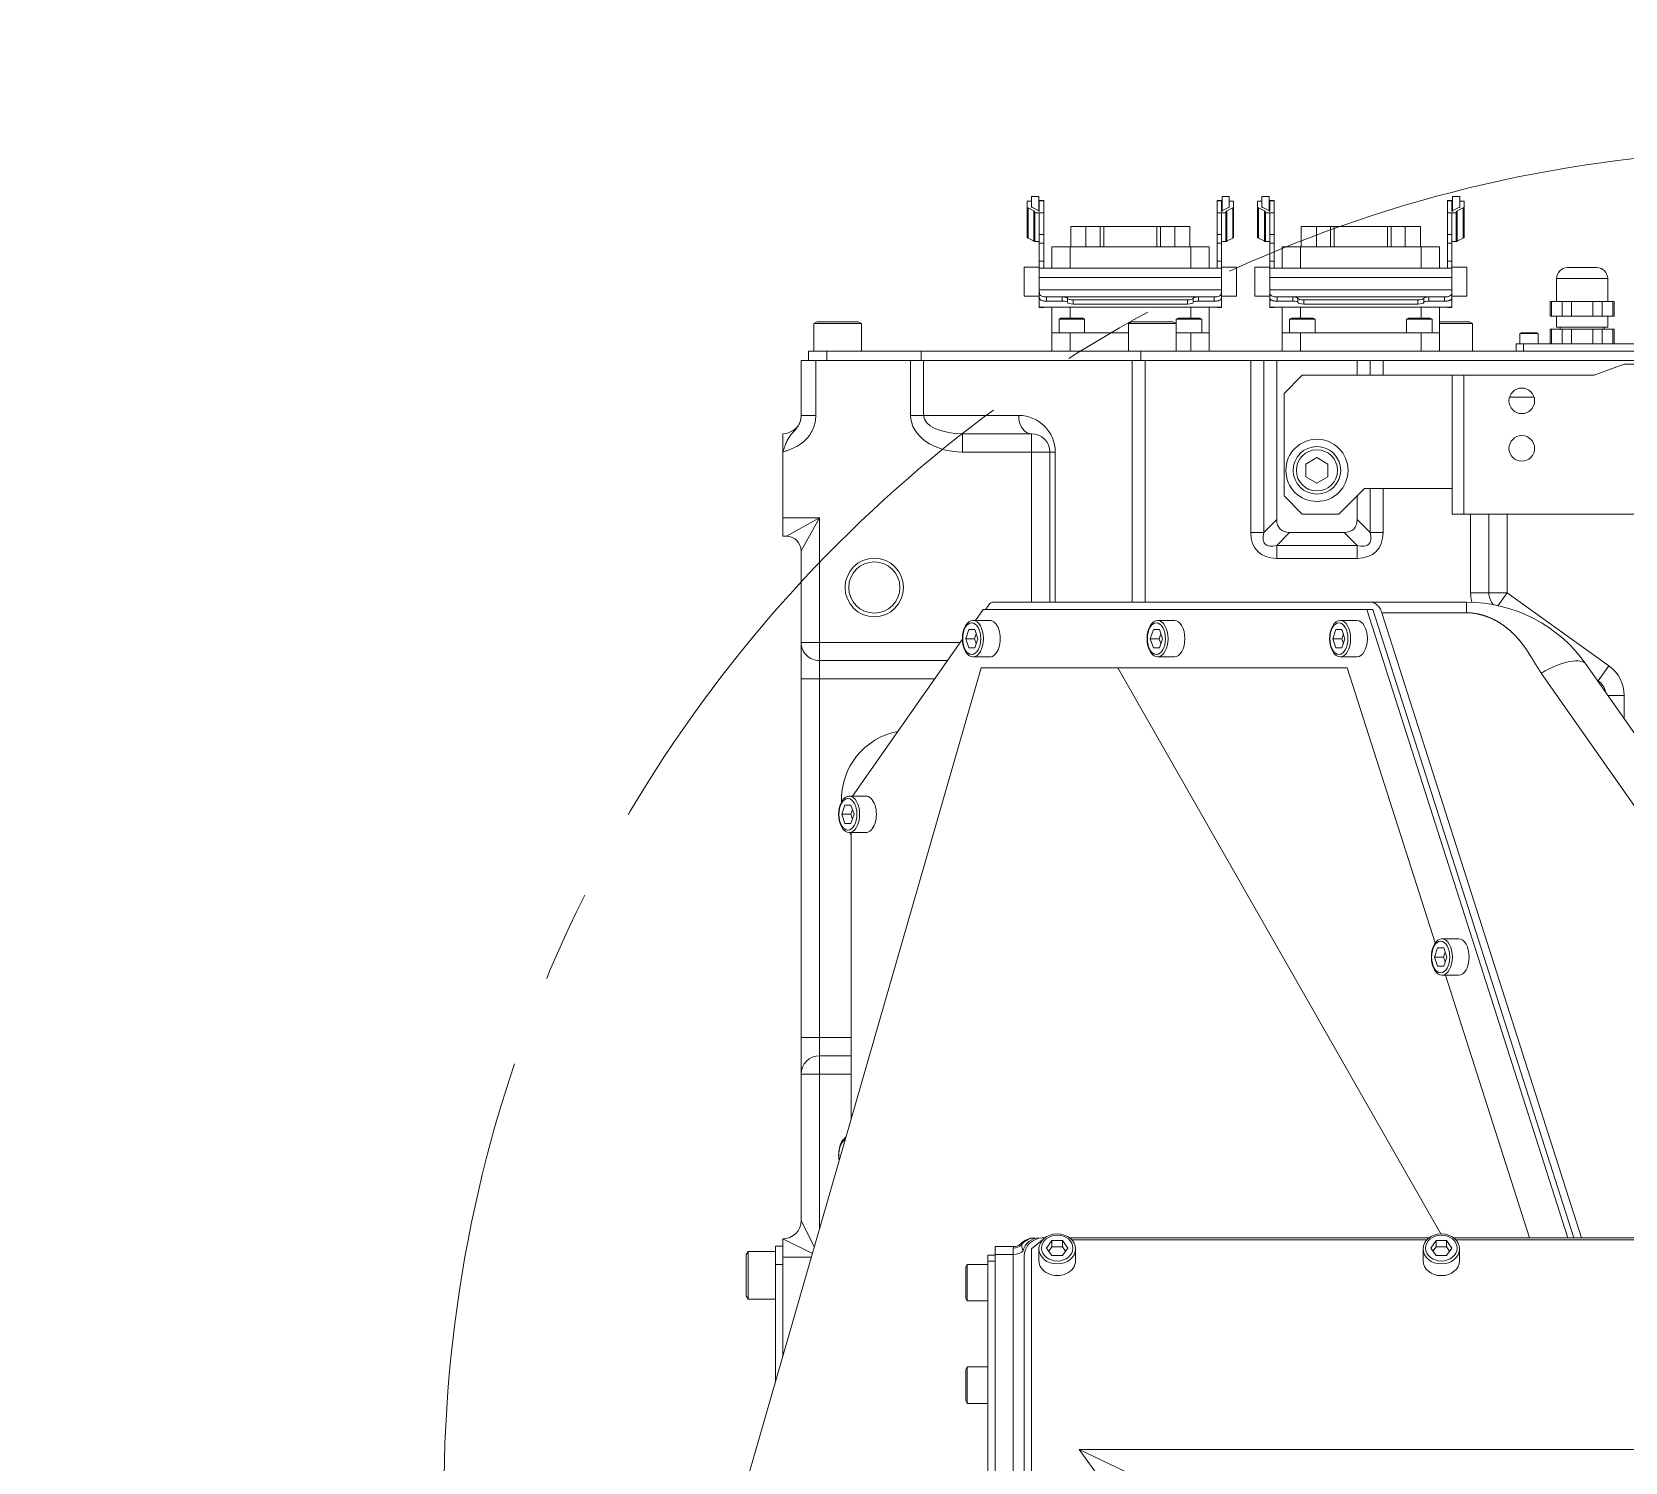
# Model space of a CAD drawing. Header units: millimetres. Extents: x 10462777 to 22643323, y 453826 to 1389191.
# Drawn here: x 11268652.6 to 11269088.2, y 586319 to 586709.9 of the extents above; entities that cross this region are included whole.
import ezdxf

# ---------------------------------------------------------------- set-up
doc = ezdxf.new("R2010")
doc.units = ezdxf.units.MM
doc.header["$LTSCALE"] = 200
doc.header["$MEASUREMENT"] = 0
doc.linetypes.add('CENTER2', pattern=[1.125, 0.75, -0.125, 0.125, -0.125])
doc.layers.add('DV1_DEFAULT', color=7, linetype='CONTINUOUS')
doc.layers.add('LAYOUT', color=8, linetype='CONTINUOUS', lineweight=25)

# ---------------------------------------------------------------- blocks, each defined once
blk = doc.blocks.new('r710ic')
at = {"layer": 'DV1_DEFAULT', "color": 7, "linetype": 'Continuous', "lineweight": 0}
for p, q in [((271728.77, 104055.46), (271728.77, 104409.8)), ((271731.37, 104343.56), (271731.37, 104121.7)), ((271773.37, 104143.83), (271773.37, 104343.43)), ((271732.37, 104277.63), (271732.37, 104187.63)), ((271814.43, 104177.24), (271916.04, 104248.39)), ((272028.96, 104038.63), (272028.96, 104250.63)), ((271971.13, 104238.74), (271971.13, 104141.01)), ((271971.62, 104238.19), (271971.62, 104141.57)), ((271918.41, 104236.11), (271816.8, 104164.96)), ((271726.77, 104192.13), (271726.77, 104160.13)), ((271735.37, 104179.39), (271732.37, 104187.63)), ((271822.93, 104187.63), (271822.93, 104183.14)), ((271822.93, 104187.63), (271829.25, 104187.63)), ((271708.97, 104169.13), (271708.97, 104183.13)), ((271715.27, 104183.13), (271708.97, 104183.13)), ((271715.27, 104184.9), (271715.27, 104184.5)), ((271719.27, 104184.9), (271715.27, 104184.9)), ((271719.27, 104184.5), (271715.27, 104184.5)), ((271715.27, 104184.5), (271715.27, 104181.61)), ((271715.27, 104179.02), (271715.27, 104181.61)), ((271715.27, 104181.61), (271719.27, 104181.61)), ((271719.27, 104184.5), (271719.27, 104184.9)), ((271719.27, 104184.5), (271719.27, 104181.61)), ((271722.27, 104183.13), (271719.27, 104183.13)), ((271719.27, 104181.61), (271719.27, 104179.02)), ((271722.27, 104169.13), (271722.27, 104183.13)), ((271722.77, 104182.13), (271722.27, 104182.13)), ((271722.77, 104184.9), (271722.77, 104184.5)), ((271726.77, 104184.9), (271722.77, 104184.9)), ((271722.77, 104184.5), (271722.77, 104181.61)), ((271726.77, 104184.5), (271722.77, 104184.5)), ((271722.77, 104179.02), (271722.77, 104181.61)), ((271722.77, 104181.61), (271726.77, 104181.61)), ((271794.8, 104155.63), (271814.81, 104183.46)), ((271814.81, 104183.46), (271818.87, 104180.55)), ((271705.97, 104172.13), (271705.97, 104180.13)), ((271715.27, 104179.02), (271715.27, 104173.24)), ((271719.27, 104179.02), (271715.27, 104179.02)), ((271719.27, 104179.02), (271719.27, 104173.24)), ((271722.77, 104179.02), (271722.77, 104173.24)), ((271726.77, 104179.02), (271722.77, 104179.02)), ((271735.37, 104143.83), (271735.37, 104179.39)), ((271818.6, 104180.17), (271818.87, 104180.55)), ((271818.87, 104180.55), (271818.93, 104180.51)), ((271715.27, 104173.24), (271719.27, 104173.24)), ((271715.27, 104170.64), (271715.27, 104173.24)), ((271719.27, 104173.24), (271719.27, 104170.64)), ((271722.77, 104173.24), (271726.77, 104173.24)), ((271722.77, 104170.64), (271722.77, 104173.24)), ((271799.37, 104118.95), (271971.13, 104173.86)), ((271800.29, 104121.38), (271971.13, 104175.99)), ((271708.97, 104169.13), (271715.27, 104169.13)), ((271715.27, 104170.64), (271715.27, 104167.76)), ((271719.27, 104170.64), (271715.27, 104170.64)), ((271719.27, 104170.64), (271719.27, 104167.76)), ((271719.27, 104169.13), (271722.27, 104169.13)), ((271722.27, 104170.13), (271722.77, 104170.13)), ((271722.77, 104170.64), (271722.77, 104167.76)), ((271726.77, 104170.64), (271722.77, 104170.64)), ((271799.37, 104117.31), (271971.13, 104172.22)), ((271715.27, 104167.76), (271719.27, 104167.76)), ((271715.27, 104167.76), (271715.27, 104167.35)), ((271715.27, 104167.35), (271719.27, 104167.35)), ((271719.27, 104167.76), (271719.27, 104167.35)), ((271722.77, 104167.76), (271726.77, 104167.76)), ((271722.77, 104167.76), (271722.77, 104167.35)), ((271722.77, 104167.35), (271726.77, 104167.35)), ((271723.97, 104164.13), (271723.77, 104163.78)), ((271723.97, 104164.13), (271723.97, 104159.13)), ((271723.97, 104164.13), (271723.97, 104159.13)), ((271726.77, 104164.13), (271723.97, 104164.13)), ((271723.77, 104159.47), (271723.77, 104163.78)), ((271723.77, 104159.47), (271723.97, 104159.13)), ((271726.77, 104158.13), (271726.77, 104160.13)), ((271726.77, 104160.13), (271728.77, 104160.13)), ((271741.37, 104156.27), (271741.37, 104162.98)), ((271899.37, 104138.78), (271971.13, 104161.72)), ((271723.97, 104159.13), (271726.77, 104159.13)), ((271728.77, 104158.13), (271726.77, 104158.13)), ((271773.37, 104155.63), (271794.8, 104155.63)), ((271794.8, 104155.63), (271794.8, 104150.63)), ((271794.8, 104155.63), (271798.37, 104153.06)), ((271773.37, 104150.63), (271794.8, 104150.63)), ((271794.8, 104150.63), (271794.8, 104145.63)), ((271686.54, 104142.66), (271686.54, 104140.69)), ((271688.53, 104142.66), (271686.54, 104142.66)), ((271689.4, 104143.86), (271687.77, 104143.86)), ((271687.77, 104143.86), (271687.77, 104142.66)), ((271689.32, 104142.66), (271688.53, 104142.66)), ((271697.69, 104143.86), (271689.4, 104143.86)), ((271690.37, 104140.78), (271689.58, 104142.41)), ((271697.95, 104143.61), (271689.67, 104143.61)), ((271689.67, 104143.61), (271690.45, 104141.98)), ((271698.69, 104142.09), (271697.95, 104143.61)), ((271705.81, 104144.63), (271713.81, 104144.63)), ((271705.81, 104144.63), (271705.81, 104140.53)), ((271713.81, 104140.53), (271713.81, 104144.63)), ((271721.27, 104146.13), (271720.77, 104145.26)), ((271720.77, 104137.13), (271720.77, 104145.26)), ((271721.27, 104146.13), (271721.27, 104137.13)), ((271728.77, 104146.13), (271721.27, 104146.13)), ((271735.37, 104140.63), (271735.37, 104143.83)), ((271735.37, 104143.83), (271773.37, 104143.83)), ((271794.8, 104145.63), (271773.37, 104145.63)), ((271773.37, 104143.83), (271773.37, 104140.63)), ((271800.29, 104144.48), (271797.37, 104144.48)), ((271797.37, 104118.2), (271797.37, 104144.48)), ((271800.29, 104144.48), (271800.29, 104121.38)), ((271889.37, 104142.37), (271889.37, 104137.78)), ((271899.37, 104137.78), (271899.37, 104142.37)), ((271977.35, 104142.63), (271974.14, 104142.63)), ((271686.54, 104140.69), (271690.42, 104140.69)), ((271687.73, 104140.53), (271687.59, 104140.53)), ((271687.59, 104140.53), (271687.59, 104139.33)), ((271687.73, 104139.33), (271687.59, 104139.33)), ((271687.73, 104140.53), (271687.73, 104139.33)), ((271687.73, 104140.53), (271690.63, 104140.53)), ((271687.73, 104139.33), (271690.97, 104139.33)), ((271698.74, 104141.98), (271690.45, 104141.98)), ((271690.72, 104141.73), (271690.97, 104141.73)), ((271690.97, 104141.73), (271690.97, 104140.53)), ((271690.97, 104141.73), (271698.83, 104141.73)), ((271690.97, 104141.73), (271690.97, 104139.33)), ((271690.97, 104141.73), (271690.97, 104141.73)), ((271696.9, 104140.53), (271690.97, 104140.53)), ((271690.97, 104139.33), (271696.9, 104139.33)), ((271699.27, 104140.53), (271696.9, 104140.53)), ((271696.9, 104140.53), (271696.9, 104139.33)), ((271696.9, 104139.33), (271699.27, 104139.33)), ((271698.83, 104140.53), (271698.83, 104141.75)), ((271704.18, 104140.53), (271699.27, 104140.53)), ((271699.27, 104140.53), (271699.27, 104139.33)), ((271699.27, 104139.33), (271704.18, 104139.33)), ((271704.18, 104140.53), (271704.18, 104139.33)), ((271704.18, 104140.53), (271706.1, 104140.53)), ((271704.18, 104139.33), (271706.1, 104139.33)), ((271706.1, 104140.53), (271706.1, 104090.73)), ((271706.1, 104140.53), (271708.64, 104140.53)), ((271708.64, 104090.73), (271708.64, 104140.53)), ((271708.64, 104140.53), (271711.79, 104140.53)), ((271711.79, 104140.53), (271713.94, 104140.53)), ((271712.04, 104090.73), (271712.04, 104140.53)), ((271713.94, 104140.53), (271716.8, 104140.53)), ((271713.98, 104092.63), (271713.98, 104138.62)), ((271713.98, 104138.53), (271713.98, 104134.23)), ((271713.98, 104138.53), (271715.13, 104138.53)), ((271715.13, 104138.53), (271715.13, 104134.23)), ((271716.87, 104140.53), (271716.8, 104140.53)), ((271716.8, 104090.73), (271716.8, 104140.53)), ((271716.87, 104139.33), (271716.8, 104139.33)), ((271716.87, 104139.33), (271716.87, 104140.53)), ((271773.37, 104140.63), (271735.37, 104140.63)), ((271735.37, 104140.63), (271766.37, 104140.63)), ((271735.37, 104099.63), (271735.37, 104140.63)), ((271735.37, 104140.63), (271735.37, 104140.63)), ((271766.37, 104140.63), (271766.37, 104116.63)), ((271766.37, 104140.63), (271766.37, 104140.63)), ((271894.37, 104139.11), (271891.87, 104138.28)), ((271891.87, 104138.28), (271891.87, 104136.63)), ((271893.08, 104138.69), (271894.37, 104138.26)), ((271896.87, 104138.28), (271894.37, 104139.11)), ((271894.37, 104138.26), (271895.66, 104138.69)), ((271894.37, 104138.26), (271894.37, 104135.8)), ((271896.87, 104136.63), (271896.87, 104138.28)), ((271973.91, 104140.52), (271971.86, 104139.07)), ((271971.86, 104139.07), (271971.86, 104136.18)), ((271973.58, 104139.07), (271971.86, 104139.07)), ((271974.77, 104139.91), (271973.58, 104139.07)), ((271973.58, 104139.07), (271973.58, 104136.18)), ((271975.96, 104139.07), (271973.91, 104140.52)), ((271975.96, 104136.18), (271975.96, 104139.07)), ((271700.27, 104137.13), (271706.1, 104137.13)), ((271700.27, 104132.13), (271700.27, 104137.13)), ((271713.98, 104134.23), (271715.13, 104134.23)), ((271716.8, 104137.13), (271723.77, 104137.13)), ((271720.07, 104135.13), (271719.77, 104134.61)), ((271719.77, 104128.65), (271719.77, 104134.61)), ((271720.07, 104135.13), (271720.07, 104128.13)), ((271723.77, 104135.13), (271720.07, 104135.13)), ((271723.77, 104137.13), (271728.77, 104137.13)), ((271723.77, 104137.13), (271723.77, 104132.13)), ((271815.37, 104049.18), (271970.05, 104137.52)), ((271815.37, 104111.92), (271890.53, 104135.95)), ((271891.87, 104136.63), (271894.37, 104135.8)), ((271894.37, 104135.8), (271896.87, 104136.63)), ((271971.13, 104134.24), (271971.13, 104036.01)), ((271971.62, 104133.69), (271971.62, 104036.57)), ((271973.58, 104136.18), (271971.86, 104136.18)), ((271971.86, 104136.18), (271973.91, 104134.74)), ((271973.58, 104136.18), (271974.77, 104135.35)), ((271973.91, 104134.74), (271975.96, 104136.18)), ((271694.77, 104131.9), (271694.77, 104127.77)), ((271694.77, 104131.9), (271700.27, 104131.9)), ((271700.27, 104132.13), (271706.1, 104132.13)), ((271700.27, 104099.13), (271700.27, 104132.13)), ((271714.35, 104132.81), (271714.37, 104132.81)), ((271714.37, 104132.81), (271715.52, 104132.81)), ((271714.77, 104131.25), (271715.93, 104131.25)), ((271714.77, 104100.01), (271714.77, 104131.25)), ((271715.93, 104100.01), (271715.93, 104131.25)), ((271716.8, 104132.13), (271719.77, 104132.13)), ((271723.77, 104132.13), (271728.77, 104132.13)), ((271723.77, 104132.13), (271723.77, 104099.13)), ((271974.14, 104132.63), (271977.35, 104132.63)), ((271694.77, 104127.77), (271694.77, 104123.89)), ((271694.77, 104127.77), (271700.27, 104127.77)), ((271719.77, 104128.65), (271720.07, 104128.13)), ((271720.07, 104128.13), (271723.77, 104128.13)), ((271694.77, 104123.89), (271700.27, 104123.89)), ((271694.77, 104123.89), (271694.77, 104122.89)), ((271694.77, 104122.89), (271694.77, 104108.37)), ((271694.77, 104122.89), (271700.27, 104122.89)), ((271731.37, 104121.7), (271735.37, 104121.7)), ((271731.37, 104118.16), (271731.37, 104121.7)), ((271766.37, 104121.7), (271778.37, 104121.7)), ((271778.37, 104118.16), (271778.37, 104121.7)), ((271735.37, 104118.16), (271731.37, 104118.16)), ((271731.37, 104114.63), (271731.37, 104118.16)), ((271778.37, 104118.16), (271766.37, 104118.16)), ((271773.37, 104109.63), (271766.37, 104116.63)), ((271774.83, 104114.63), (271778.37, 104118.16)), ((271797.37, 104118.2), (271797.37, 104015.29)), ((271799.37, 104117.31), (271799.37, 104118.95)), ((271799.37, 104012.42), (271799.37, 104117.31)), ((271731.37, 104114.63), (271731.37, 104092.63)), ((271735.37, 104114.63), (271731.37, 104114.63)), ((271774.83, 104114.63), (271768.37, 104114.63)), ((271781.9, 104114.63), (271778.37, 104111.09)), ((271781.9, 104092.63), (271781.9, 104114.63)), ((271781.9, 104114.63), (271785.44, 104114.63)), ((271785.44, 104114.63), (271785.44, 104092.63)), ((271802.37, 104114.55), (271802.37, 104109.97)), ((271812.37, 104109.97), (271812.37, 104114.55)), ((271815.37, 104049.18), (271815.37, 104111.92)), ((271694.77, 104108.37), (271700.27, 104108.37)), ((271694.77, 104108.37), (271694.77, 104107.37)), ((271694.77, 104107.37), (271694.77, 104103.49)), ((271694.77, 104107.37), (271700.27, 104107.37)), ((271773.37, 104109.63), (271773.37, 104099.63)), ((271778.37, 104096.16), (271778.37, 104111.09)), ((271807.37, 104111.29), (271804.87, 104110.47)), ((271804.87, 104110.47), (271804.87, 104108.81)), ((271804.87, 104108.81), (271807.37, 104107.98)), ((271806.08, 104110.87), (271807.37, 104110.44)), ((271809.87, 104110.47), (271807.37, 104111.29)), ((271807.37, 104110.44), (271808.66, 104110.87)), ((271807.37, 104110.44), (271807.37, 104107.98)), ((271807.37, 104107.98), (271809.87, 104108.81)), ((271809.87, 104108.81), (271809.87, 104110.47)), ((271694.77, 104103.49), (271700.27, 104103.49)), ((271694.77, 104103.49), (271694.77, 104099.36)), ((271720.07, 104103.13), (271719.77, 104102.61)), ((271720.07, 104103.13), (271720.07, 104096.13)), ((271723.77, 104103.13), (271720.07, 104103.13)), ((271759.64, 104106.63), (271757.9, 104103.63)), ((271757.9, 104103.63), (271759.64, 104100.63)), ((271763.1, 104106.63), (271759.64, 104106.63)), ((271764.83, 104103.63), (271763.1, 104106.63)), ((271763.1, 104100.63), (271764.83, 104103.63)), ((272028.96, 104038.63), (272119.07, 104103.8)), ((272028.96, 104038.63), (272059.99, 104103.8)), ((271694.77, 104099.36), (271700.27, 104099.36)), ((271700.27, 104099.13), (271706.1, 104099.13)), ((271700.27, 104094.13), (271700.27, 104099.13)), ((271714.77, 104100.01), (271715.93, 104100.01)), ((271716.8, 104099.13), (271719.77, 104099.13)), ((271719.77, 104096.65), (271719.77, 104102.61)), ((271723.77, 104099.13), (271728.77, 104099.13)), ((271723.77, 104099.13), (271723.77, 104094.13)), ((271735.37, 104099.63), (271740.37, 104094.63)), ((271759.64, 104100.63), (271763.1, 104100.63)), ((271768.37, 104094.63), (271773.37, 104099.63)), ((271700.27, 104094.13), (271706.1, 104094.13)), ((271713.98, 104092.73), (271713.98, 104097.02)), ((271713.98, 104097.02), (271715.13, 104097.02)), ((271714.35, 104098.45), (271714.37, 104098.45)), ((271714.37, 104098.45), (271715.52, 104098.45)), ((271715.13, 104092.73), (271715.13, 104097.02)), ((271716.8, 104094.13), (271723.77, 104094.13)), ((271719.77, 104096.65), (271720.07, 104096.13)), ((271720.07, 104096.13), (271723.77, 104096.13)), ((271723.77, 104094.13), (271728.77, 104094.13)), ((271768.37, 104094.63), (271740.37, 104094.63)), ((271778.37, 104096.16), (271781.9, 104092.63)), ((271686.54, 104090.57), (271686.54, 104088.59)), ((271686.54, 104090.57), (271690.42, 104090.57)), ((271687.59, 104091.93), (271687.59, 104090.73)), ((271687.73, 104091.93), (271687.59, 104091.93)), ((271687.73, 104090.73), (271687.59, 104090.73)), ((271687.73, 104090.73), (271687.73, 104091.93)), ((271687.73, 104091.93), (271690.97, 104091.93)), ((271687.73, 104090.73), (271690.63, 104090.73)), ((271690.37, 104090.47), (271689.58, 104088.85)), ((271690.97, 104089.53), (271690.97, 104091.93)), ((271690.97, 104091.93), (271696.9, 104091.93)), ((271690.97, 104089.53), (271690.97, 104090.73)), ((271696.9, 104090.73), (271690.97, 104090.73)), ((271696.9, 104090.73), (271696.9, 104091.93)), ((271696.9, 104091.93), (271699.27, 104091.93)), ((271699.27, 104090.73), (271696.9, 104090.73)), ((271698.83, 104089.51), (271698.83, 104090.73)), ((271699.27, 104090.73), (271699.27, 104091.93)), ((271699.27, 104091.93), (271704.18, 104091.93)), ((271704.18, 104090.73), (271699.27, 104090.73)), ((271704.18, 104090.73), (271704.18, 104091.93)), ((271704.18, 104091.93), (271706.1, 104091.93)), ((271704.18, 104090.73), (271706.1, 104090.73)), ((271705.81, 104090.73), (271705.81, 104086.63)), ((271706.1, 104090.73), (271708.64, 104090.73)), ((271708.64, 104090.73), (271711.79, 104090.73)), ((271711.79, 104090.73), (271713.94, 104090.73)), ((271713.81, 104086.63), (271713.81, 104090.73)), ((271713.94, 104090.73), (271716.8, 104090.73)), ((271713.98, 104092.73), (271715.13, 104092.73)), ((271716.87, 104091.93), (271716.8, 104091.93)), ((271716.87, 104090.73), (271716.8, 104090.73)), ((271716.87, 104090.73), (271716.87, 104091.93)), ((271731.37, 104089.09), (271731.37, 104092.63)), ((271731.37, 104092.63), (271774.83, 104092.63)), ((271778.37, 104089.09), (271774.83, 104092.63)), ((271781.9, 104092.63), (271785.44, 104092.63)), ((271688.53, 104088.59), (271686.54, 104088.59)), ((271687.77, 104087.39), (271687.77, 104088.59)), ((271689.4, 104087.39), (271687.77, 104087.39)), ((271689.32, 104088.59), (271688.53, 104088.59)), ((271697.69, 104087.39), (271689.4, 104087.39)), ((271689.67, 104087.65), (271690.45, 104089.27)), ((271697.95, 104087.65), (271689.67, 104087.65)), ((271698.74, 104089.27), (271690.45, 104089.27)), ((271690.72, 104089.53), (271690.97, 104089.53)), ((271690.97, 104089.53), (271690.97, 104089.53)), ((271690.97, 104089.53), (271698.83, 104089.53)), ((271698.69, 104089.17), (271697.95, 104087.65)), ((271705.81, 104086.63), (271713.81, 104086.63)), ((271731.37, 104089.09), (271778.37, 104089.09)), ((271731.37, 104085.56), (271731.37, 104089.09)), ((271778.37, 104085.56), (271731.37, 104085.56)), ((271731.37, 104085.56), (271731.37, 104056.7)), ((271778.37, 104089.09), (271778.37, 104085.56)), ((271713.81, 104081.63), (271705.81, 104081.63)), ((271705.81, 104081.63), (271705.81, 104077.53)), ((271713.81, 104077.53), (271713.81, 104081.63)), ((271688.53, 104079.66), (271686.54, 104079.66)), ((271686.54, 104079.66), (271686.54, 104077.69)), ((271686.54, 104077.69), (271690.42, 104077.69)), ((271687.59, 104077.53), (271687.59, 104076.33)), ((271687.73, 104077.53), (271687.59, 104077.53)), ((271687.73, 104077.53), (271687.73, 104076.33)), ((271687.73, 104077.53), (271690.63, 104077.53)), ((271687.77, 104080.86), (271687.77, 104079.66)), ((271689.4, 104080.86), (271687.77, 104080.86)), ((271689.32, 104079.66), (271688.53, 104079.66)), ((271697.69, 104080.86), (271689.4, 104080.86)), ((271690.37, 104077.78), (271689.58, 104079.41)), ((271689.67, 104080.61), (271690.45, 104078.98)), ((271697.95, 104080.61), (271689.67, 104080.61)), ((271698.74, 104078.98), (271690.45, 104078.98)), ((271690.72, 104078.73), (271690.97, 104078.73)), ((271690.97, 104078.73), (271690.97, 104077.53)), ((271690.97, 104078.73), (271698.83, 104078.73)), ((271690.97, 104078.73), (271690.97, 104076.33)), ((271690.97, 104078.73), (271690.97, 104078.73)), ((271696.9, 104077.53), (271690.97, 104077.53)), ((271699.27, 104077.53), (271696.9, 104077.53)), ((271696.9, 104077.53), (271696.9, 104076.33)), ((271698.69, 104079.09), (271697.95, 104080.61)), ((271698.83, 104077.53), (271698.83, 104078.75)), ((271704.18, 104077.53), (271699.27, 104077.53)), ((271699.27, 104077.53), (271699.27, 104076.33)), ((271704.18, 104077.53), (271706.1, 104077.53)), ((271704.18, 104077.53), (271704.18, 104076.33)), ((271706.1, 104077.53), (271708.64, 104077.53)), ((271706.1, 104077.53), (271706.1, 104027.73)), ((271708.64, 104077.53), (271708.64, 104027.73)), ((271708.64, 104077.53), (271711.79, 104077.53)), ((271711.79, 104077.53), (271713.94, 104077.53)), ((271712.04, 104077.53), (271712.04, 104027.73)), ((271713.94, 104077.53), (271716.8, 104077.53)), ((271716.8, 104077.53), (271716.8, 104027.73)), ((271716.87, 104077.53), (271716.8, 104077.53)), ((271716.87, 104076.33), (271716.87, 104077.53)), ((271687.73, 104076.33), (271687.59, 104076.33)), ((271687.73, 104076.33), (271690.97, 104076.33)), ((271690.97, 104076.33), (271696.9, 104076.33)), ((271696.9, 104076.33), (271699.27, 104076.33)), ((271699.27, 104076.33), (271704.18, 104076.33)), ((271700.27, 104074.13), (271706.1, 104074.13)), ((271700.27, 104069.13), (271700.27, 104074.13)), ((271704.18, 104076.33), (271706.1, 104076.33)), ((271713.98, 104075.62), (271713.98, 104029.63)), ((271713.98, 104075.53), (271713.98, 104071.23)), ((271713.98, 104075.53), (271715.13, 104075.53)), ((271715.13, 104075.53), (271715.13, 104071.23)), ((271716.87, 104076.33), (271716.8, 104076.33)), ((271716.8, 104074.13), (271723.77, 104074.13)), ((271723.77, 104074.13), (271728.77, 104074.13)), ((271723.77, 104074.13), (271723.77, 104069.13)), ((271694.77, 104068.9), (271700.27, 104068.9)), ((271694.77, 104064.77), (271694.77, 104068.9)), ((271700.27, 104069.13), (271706.1, 104069.13)), ((271700.27, 104036.13), (271700.27, 104069.13)), ((271713.98, 104071.23), (271715.13, 104071.23)), ((271714.35, 104069.81), (271714.37, 104069.81)), ((271714.37, 104069.81), (271715.52, 104069.81)), ((271714.77, 104068.25), (271714.77, 104037.01)), ((271714.77, 104068.25), (271715.93, 104068.25)), ((271715.93, 104068.25), (271715.93, 104037.01)), ((271716.8, 104069.13), (271719.77, 104069.13)), ((271720.07, 104072.13), (271719.77, 104071.61)), ((271719.77, 104065.65), (271719.77, 104071.61)), ((271720.07, 104072.13), (271720.07, 104065.13)), ((271723.77, 104072.13), (271720.07, 104072.13)), ((271723.77, 104069.13), (271728.77, 104069.13)), ((271723.77, 104069.13), (271723.77, 104065.13)), ((271694.77, 104064.77), (271700.27, 104064.77)), ((271694.77, 104060.89), (271694.77, 104064.77)), ((271719.77, 104065.65), (271720.07, 104065.13)), ((271720.07, 104065.13), (271721.27, 104065.13)), ((271721.27, 104065.13), (271720.77, 104064.26)), ((271720.77, 104052.99), (271720.77, 104064.26)), ((271721.27, 104065.13), (271721.27, 104052.13)), ((271728.77, 104065.13), (271721.27, 104065.13)), ((271802.37, 104064.65), (271802.37, 104060.06)), ((271812.37, 104060.06), (271812.37, 104064.65)), ((271694.77, 104060.89), (271700.27, 104060.89)), ((271694.77, 104059.89), (271694.77, 104060.89)), ((271694.77, 104059.89), (271700.27, 104059.89)), ((271694.77, 104045.37), (271694.77, 104059.89)), ((271807.37, 104061.39), (271804.87, 104060.57)), ((271804.87, 104060.57), (271804.87, 104058.91)), ((271806.08, 104060.97), (271807.37, 104060.54)), ((271809.87, 104060.57), (271807.37, 104061.39)), ((271807.37, 104060.54), (271808.66, 104060.97)), ((271807.37, 104060.54), (271807.37, 104058.08)), ((271809.87, 104058.91), (271809.87, 104060.57)), ((271728.77, 104055.46), (271731.37, 104055.46)), ((271728.77, 103995.46), (271728.77, 104055.46)), ((271731.37, 104053.16), (271731.37, 104056.7)), ((271731.37, 104056.7), (271797.37, 104056.7)), ((271804.87, 104058.91), (271807.37, 104058.08)), ((271807.37, 104058.08), (271809.87, 104058.91)), ((271720.77, 104052.99), (271721.27, 104052.13)), ((271721.27, 104052.13), (271728.77, 104052.13)), ((271723.77, 104052.13), (271723.77, 104036.13)), ((271731.37, 103996.09), (271731.37, 104053.16)), ((271797.37, 104053.16), (271731.37, 104053.16)), ((271815.37, 104049.18), (271815.37, 104011.87)), ((271694.77, 104045.37), (271700.27, 104045.37)), ((271694.77, 104044.37), (271694.77, 104045.37)), ((271694.77, 104044.37), (271700.27, 104044.37)), ((271694.77, 104040.49), (271694.77, 104044.37)), ((271694.77, 104040.49), (271700.27, 104040.49)), ((271694.77, 104036.36), (271694.77, 104040.49)), ((271720.07, 104040.13), (271719.77, 104039.61)), ((271719.77, 104033.65), (271719.77, 104039.61)), ((271720.07, 104040.13), (271720.07, 104033.13)), ((271723.77, 104040.13), (271720.07, 104040.13)), ((271977.35, 104037.63), (271974.14, 104037.63)), ((271694.77, 104036.36), (271700.27, 104036.36)), ((271700.27, 104031.13), (271700.27, 104036.13)), ((271700.27, 104036.13), (271706.1, 104036.13)), ((271713.98, 104034.02), (271715.13, 104034.02)), ((271713.98, 104029.73), (271713.98, 104034.02)), ((271714.35, 104035.45), (271714.37, 104035.45)), ((271714.37, 104035.45), (271715.52, 104035.45)), ((271714.77, 104037.01), (271715.93, 104037.01)), ((271715.13, 104029.73), (271715.13, 104034.02)), ((271716.8, 104036.13), (271719.77, 104036.13)), ((271719.77, 104033.65), (271720.07, 104033.13)), ((271720.07, 104033.13), (271723.77, 104033.13)), ((271723.77, 104036.13), (271728.77, 104036.13)), ((271723.77, 104036.13), (271723.77, 104031.13)), ((271973.91, 104035.52), (271971.86, 104034.07)), ((271971.86, 104034.07), (271971.86, 104031.18)), ((271973.58, 104034.07), (271971.86, 104034.07)), ((271974.77, 104034.91), (271973.58, 104034.07)), ((271973.58, 104034.07), (271973.58, 104031.18)), ((271975.96, 104034.07), (271973.91, 104035.52)), ((271975.96, 104031.18), (271975.96, 104034.07)), ((271687.73, 104028.93), (271687.59, 104028.93)), ((271687.59, 104028.93), (271687.59, 104027.73)), ((271687.73, 104027.73), (271687.73, 104028.93)), ((271687.73, 104028.93), (271690.97, 104028.93)), ((271690.97, 104026.53), (271690.97, 104028.93)), ((271690.97, 104028.93), (271696.9, 104028.93)), ((271696.9, 104027.73), (271696.9, 104028.93)), ((271696.9, 104028.93), (271699.27, 104028.93)), ((271699.27, 104027.73), (271699.27, 104028.93)), ((271699.27, 104028.93), (271704.18, 104028.93)), ((271700.27, 104031.13), (271706.1, 104031.13)), ((271704.18, 104027.73), (271704.18, 104028.93)), ((271704.18, 104028.93), (271706.1, 104028.93)), ((271713.98, 104029.73), (271715.13, 104029.73)), ((271716.8, 104031.13), (271723.77, 104031.13)), ((271716.87, 104028.93), (271716.8, 104028.93)), ((271716.87, 104027.73), (271716.87, 104028.93)), ((271723.77, 104031.13), (271728.77, 104031.13)), ((271756.37, 104032.09), (271756.37, 104030.63)), ((271756.37, 104032.09), (271797.37, 104032.09)), ((271756.37, 104030.63), (271756.37, 104025.63)), ((271797.37, 104030.63), (271756.37, 104030.63)), ((271971.13, 104029.24), (271971.13, 104028.63)), ((271973.58, 104031.18), (271971.86, 104031.18)), ((271971.86, 104031.18), (271973.91, 104029.74)), ((271973.58, 104031.18), (271974.77, 104030.35)), ((271973.91, 104029.74), (271975.96, 104031.18)), ((271686.54, 104027.57), (271690.42, 104027.57)), ((271686.54, 104027.57), (271686.54, 104025.59)), ((271688.53, 104025.59), (271686.54, 104025.59)), ((271687.73, 104027.73), (271687.59, 104027.73)), ((271687.73, 104027.73), (271690.63, 104027.73)), ((271687.77, 104024.39), (271687.77, 104025.59)), ((271689.32, 104025.59), (271688.53, 104025.59)), ((271690.37, 104027.47), (271689.58, 104025.85)), ((271689.67, 104024.65), (271690.45, 104026.27)), ((271697.95, 104024.65), (271689.67, 104024.65)), ((271698.74, 104026.27), (271690.45, 104026.27)), ((271690.72, 104026.53), (271690.97, 104026.53)), ((271696.9, 104027.73), (271690.97, 104027.73)), ((271690.97, 104026.53), (271690.97, 104027.73)), ((271690.97, 104026.53), (271690.97, 104026.53)), ((271690.97, 104026.53), (271698.83, 104026.53)), ((271699.27, 104027.73), (271696.9, 104027.73)), ((271698.69, 104026.17), (271697.95, 104024.65)), ((271698.83, 104026.51), (271698.83, 104027.73)), ((271704.18, 104027.73), (271699.27, 104027.73)), ((271704.18, 104027.73), (271706.1, 104027.73)), ((271705.81, 104027.73), (271705.81, 104023.63)), ((271706.1, 104027.73), (271708.64, 104027.73)), ((271708.64, 104027.73), (271711.79, 104027.73)), ((271711.79, 104027.73), (271713.94, 104027.73)), ((271713.81, 104023.63), (271713.81, 104027.73)), ((271713.94, 104027.73), (271716.8, 104027.73)), ((271716.87, 104027.73), (271716.8, 104027.73)), ((271751.37, 104025.63), (271756.37, 104025.63)), ((271751.37, 104025.63), (271751.37, 104006.7)), ((271797.37, 104025.63), (271756.37, 104025.63)), ((271756.37, 104025.63), (271756.37, 104006.7)), ((271971.62, 104028.69), (271971.62, 104028.63)), ((271971.62, 104028.63), (271974.08, 104025.63)), ((271974.08, 104025.63), (272044.7, 104025.63)), ((271974.14, 104027.63), (271977.35, 104027.63)), ((271689.4, 104024.39), (271687.77, 104024.39)), ((271697.69, 104024.39), (271689.4, 104024.39)), ((271713.81, 104023.63), (271705.81, 104023.63)), ((271746.37, 103996.09), (271746.37, 104022.09)), ((271974.75, 104023.26), (271973, 104022.84)), ((271973.52, 104020.68), (271973.52, 104015.63)), ((271975.65, 104020.63), (271973.9, 104020.63)), ((272053.13, 104020.63), (271975.65, 104020.63)), ((271975.65, 104020.63), (271975.65, 104015.63)), ((271976.13, 104023.63), (272045.5, 104023.63)), ((271799.37, 104013.07), (271798.27, 104013.84)), ((271802.37, 104010.32), (271799.37, 104012.42)), ((271802.37, 104014.18), (271802.37, 104009.59)), ((271812.37, 104009.59), (271812.37, 104014.18)), ((272064.92, 103939.87), (271815.37, 104011.87)), ((271975.65, 104015.63), (271973.52, 104015.63)), ((272053.13, 104015.63), (271975.65, 104015.63)), ((271975.85, 104015.63), (271975.85, 104013.63)), ((271977.53, 104013.63), (271975.85, 104013.63)), ((271977.53, 104015.63), (271977.53, 104013.63)), ((272055.05, 104013.63), (271977.53, 104013.63)), ((271978.37, 104013.63), (271978.37, 104008.03)), ((271988.37, 104008.03), (271988.37, 104013.63)), ((272006.37, 104013.63), (272006.37, 104008.03)), ((272016.37, 104008.03), (272016.37, 104013.63)), ((271807.37, 104010.92), (271804.87, 104010.09)), ((271804.87, 104010.09), (271804.87, 104008.43)), ((271804.87, 104008.43), (271807.37, 104007.61)), ((271806.08, 104010.49), (271807.37, 104010.06)), ((271809.87, 104010.09), (271807.37, 104010.92)), ((271807.37, 104010.06), (271808.66, 104010.49)), ((271807.37, 104010.06), (271807.37, 104007.61)), ((271807.37, 104007.61), (271809.87, 104008.43)), ((271809.87, 104008.43), (271809.87, 104010.09)), ((271988.37, 104008.03), (271978.37, 104008.03)), ((271978.37, 104008.03), (271979.06, 104007.63)), ((271979.06, 104007.63), (271987.68, 104007.63)), ((271987.68, 104007.63), (271988.37, 104008.03)), ((272016.37, 104008.03), (272006.37, 104008.03)), ((272006.37, 104008.03), (272007.06, 104007.63)), ((272007.06, 104007.63), (272015.68, 104007.63)), ((272015.68, 104007.63), (272016.37, 104008.03)), ((271756.37, 104006.7), (271751.37, 104006.7)), ((271850.37, 103976.71), (271807.51, 104006.72)), ((271808.37, 103967.63), (271808.37, 104006.12)), ((271813.37, 104002.62), (271813.37, 103967.63)), ((271818.37, 103999.12), (271818.37, 103967.63)), ((271728.77, 103995.46), (271731.37, 103995.46)), ((271728.77, 103969.63), (271728.77, 103995.46)), ((271731.37, 103992.56), (271731.37, 103996.09)), ((271731.37, 103996.09), (271746.37, 103996.09)), ((271746.37, 103996.09), (271746.37, 103992.56)), ((271731.37, 103992.56), (271731.37, 103966.63)), ((271746.37, 103992.56), (271731.37, 103992.56)), ((271721.27, 103979.13), (271720.77, 103978.26)), ((271720.77, 103966.99), (271720.77, 103978.26)), ((271721.27, 103979.13), (271721.27, 103966.13)), ((271728.77, 103979.13), (271721.27, 103979.13)), ((271850.37, 103980.34), (271850.37, 103975.75)), ((271855.37, 103977.08), (271852.87, 103976.25)), ((271854.08, 103976.65), (271855.37, 103976.22)), ((271857.87, 103976.25), (271855.37, 103977.08)), ((271855.37, 103976.22), (271856.66, 103976.65)), ((271860.37, 103975.75), (271860.37, 103980.34)), ((271852.87, 103976.25), (271852.87, 103974.59)), ((271852.87, 103974.59), (271855.37, 103973.77)), ((271855.37, 103976.22), (271855.37, 103973.77)), ((271855.37, 103973.77), (271857.87, 103974.59)), ((271857.87, 103974.59), (271857.87, 103976.25)), ((271938.58, 103976.32), (271860.37, 103976.32)), ((271916.37, 103967.63), (271916.37, 103976.32)), ((271921.37, 103967.63), (271921.37, 103976.32)), ((271926.37, 103976.32), (271926.37, 103967.63)), ((271728.77, 103964.63), (271728.77, 103969.63)), ((271728.77, 103969.63), (271731.37, 103969.63)), ((271720.77, 103966.99), (271721.27, 103966.13)), ((271721.27, 103966.13), (271728.77, 103966.13)), ((271731.37, 103964.63), (271728.77, 103964.63)), ((271731.37, 103962.63), (271731.37, 103966.63)), ((271731.37, 103966.63), (271746.42, 103966.63)), ((271746.42, 103966.63), (271746.42, 103962.63)), ((271779.37, 103958.63), (271774.37, 103967.63)), ((271774.37, 103967.63), (271783.37, 103962.63)), ((271774.37, 103957.63), (271774.37, 103967.63)), ((271774.37, 103967.63), (271808.37, 103967.63)), ((271808.37, 103962.63), (271808.37, 103967.63)), ((271813.37, 103967.63), (271808.37, 103967.63)), ((271813.37, 103967.63), (271818.37, 103967.63)), ((271818.37, 103962.63), (271818.37, 103967.63)), ((271818.37, 103967.63), (271916.37, 103967.63)), ((271916.37, 103967.63), (271921.37, 103967.63)), ((271916.37, 103967.63), (271916.37, 103962.63)), ((271921.37, 103967.63), (271926.37, 103967.63)), ((271926.37, 103962.63), (271926.37, 103967.63)), ((271926.37, 103967.63), (271968.7, 103967.63)), ((271966.37, 103962.63), (271973.56, 103966.23)), ((271975.4, 103965.7), (271971.37, 103957.63)), ((271976.37, 103957.63), (271976.37, 103965.42)), ((271746.42, 103962.63), (271731.37, 103962.63)), ((271808.37, 103962.63), (271783.37, 103962.63)), ((271818.37, 103962.63), (271808.37, 103962.63)), ((271916.37, 103962.63), (271818.37, 103962.63)), ((271926.37, 103962.63), (271916.37, 103962.63)), ((271966.37, 103962.63), (271926.37, 103962.63)), ((271756.37, 103957.63), (271751.37, 103957.63)), ((271774.37, 103957.63), (271756.37, 103957.63)), ((271779.37, 103957.63), (271774.37, 103957.63)), ((271779.37, 103958.63), (271779.37, 103957.63)), ((271971.37, 103957.63), (271976.37, 103957.63)), ((271973.37, 103955.63), (271973.37, 103957.63)), ((271978.37, 103955.63), (271973.37, 103955.63)), ((271974.87, 103955.63), (271974.87, 103948.13)), ((271976.37, 103957.63), (272003.36, 103957.63)), ((271978.37, 103957.63), (271978.37, 103955.63)), ((271978.37, 103955.63), (272010.29, 103955.63)), ((271987.87, 103948.13), (271987.87, 103955.63)), ((271974.87, 103948.13), (271975.73, 103947.63)), ((271974.87, 103948.13), (271987.87, 103948.13)), ((271974.87, 103948.13), (271987.87, 103948.13)), ((271987, 103947.63), (271975.73, 103947.63)), ((271987, 103947.63), (271987.87, 103948.13))]:
    blk.add_line(p, q, dxfattribs=at)
at = {"layer": 'DV1_DEFAULT', "color": 3, "linetype": 'CENTER2', "lineweight": 0}
blk.add_circle((272041.37, 104232.63), 367.64, dxfattribs=at)
at = {"layer": 'DV1_DEFAULT', "color": 7, "linetype": 'Continuous', "lineweight": 0}
for centre, radius in [((271742.37, 104159.63), 3.5), ((271755.37, 104159.63), 3.5), ((271761.37, 104103.63), 8.5), ((271761.37, 104103.63), 6.5), ((271761.37, 104103.63), 5.63), ((271793.37, 103982.63), 8), ((271793.37, 103982.63), 7)]:
    blk.add_circle(centre, radius, dxfattribs=at)
for centre, radius, start, end in [((271822.93, 104177.63), 10, 90, 144.2933), ((271708.97, 104180.13), 3, 90, 180), ((271822.93, 104177.63), 5, 102.5883, 144.2933), ((271837.37, 104144.48), 40, 125, 180), ((271708.97, 104172.13), 3, 180, 270), ((271794.8, 104155.63), 5, 270, 311.7631), ((271794.8, 104155.63), 10, 270, 285.5228), ((271756.37, 104022.09), 10, 90, 180), ((271756.37, 104025.63), 5, 90, 180), ((271976.13, 104028.63), 5, 180, 270), ((271972.48, 104039.62), 16.79, 270.4754, 271.7807), ((271971.09, 104020.89), 2.41, 354.7971, 50.3942), ((271973.9, 104021.83), 1.21, 251.4113, 269.9008), ((271851.37, 103992.63), 19, 190.7522, 271.8559), ((271851.37, 103992.63), 19, 298.2737, 300.8585), ((271808.37, 103967.63), 5, 270, 0), ((271926.37, 103967.63), 5, 180, 270), ((271746.37, 103957.63), 5, 0, 90), ((271783.37, 103958.63), 4, 90, 180), ((271966.37, 103957.63), 5, 0, 90)]:
    blk.add_arc(centre, radius, start, end, dxfattribs=at)
for centre, major_axis, ratio, start_param, end_param in [((271823.03, 104164.96), (8.6, -12.29), 0.350294, 3.141593, 4.471859), ((271689.32, 104140.66), (0, -2), 0.270613, 2.632285, 3.141593), ((271689.4, 104141.86), (0, 2), 0.270613, 5.773878, 6.283185), ((271697.69, 104141.86), (0, -2), 0.270613, 2.632285, 3.141593), ((271694.83, 104141.5), (4, 0), 0.55845, 0.216258, 0.264283), ((271894.37, 104142.37), (-5, 0), 0.573576, 3.141593, 6.283185), ((271977.35, 104137.63), (0, 5), 0.819152, 3.141593, 6.283185), ((271690.63, 104142.53), (0, -2), 0.270613, 5.773878, 6.283185), ((271690.72, 104143.73), (0, 2), 0.270613, 2.632285, 3.141593), ((271711.79, 104138.53), (7.73, 0), 0.25882, 1.537834, 1.570796), ((271713.46, 104138.53), (0, 2), 0.258817, 4.712389, 4.759625), ((271714.35, 104134.23), (0, 1.43), 0.258817, 1.570796, 3.141593), ((271715.5, 104134.23), (0, 1.43), 0.25882, 1.570796, 3.141593), ((271714.37, 104131.25), (0, 1.56), 0.258817, 4.712389, 6.283185), ((271715.52, 104131.25), (0, 1.56), 0.25882, 4.712389, 6.283185), ((271771.3, 104107.56), (-12.25, -12.25), 0.57735, 2.617994, 3.665191), ((271771.3, 104107.56), (-10.21, -10.21), 0.34641, 2.617994, 3.665191), ((271807.37, 104114.55), (-5, 0), 0.573576, 3.141593, 6.283185), ((271771.3, 104107.56), (-6.12, -6.12), 0.57735, 2.617994, 3.665191), ((271714.37, 104100.01), (0, -1.56), 0.258817, 0, 1.570796), ((271715.52, 104100.01), (0, -1.56), 0.25882, 0, 1.570796), ((271714.35, 104097.02), (0, -1.43), 0.258817, 3.141593, 4.712389), ((271715.5, 104097.02), (0, -1.43), 0.25882, 3.141593, 4.712389), ((271771.3, 104099.7), (-6.12, 6.12), 0.57735, 2.617994, 3.665191), ((271690.63, 104088.73), (0, 2), 0.270613, 0, 0.509307), ((271711.79, 104092.73), (7.73, 0), 0.25882, 4.712389, 4.745351), ((271713.46, 104092.73), (0, -2), 0.258817, 1.52356, 1.570796), ((271771.3, 104099.7), (-10.21, 10.21), 0.34641, 2.617994, 3.665191), ((271771.3, 104099.7), (-12.25, 12.25), 0.57735, 2.617994, 3.665191), ((271689.32, 104090.59), (0, 2), 0.270613, 3.141593, 3.6509), ((271689.4, 104089.39), (0, -2), 0.270613, 0, 0.509307), ((271690.72, 104087.53), (0, -2), 0.270613, 3.141593, 3.6509), ((271697.69, 104089.39), (0, 2), 0.270613, 3.141593, 3.6509), ((271694.83, 104089.75), (4, 0), 0.55845, 6.018902, 6.066927), ((271689.32, 104077.66), (0, -2), 0.270613, 2.632285, 3.141593), ((271689.4, 104078.86), (0, 2), 0.270613, 5.773878, 6.283185), ((271690.63, 104079.53), (0, -2), 0.270613, 5.773878, 6.283185), ((271690.72, 104080.73), (0, 2), 0.270613, 2.632285, 3.141593), ((271697.69, 104078.86), (0, -2), 0.270613, 2.632285, 3.141593), ((271694.83, 104078.5), (4, 0), 0.55845, 0.216258, 0.264283), ((271711.79, 104075.53), (7.73, 0), 0.25882, 1.537834, 1.570796), ((271713.46, 104075.53), (0, 2), 0.258817, 4.712389, 4.759625), ((271714.35, 104071.23), (0, 1.43), 0.258817, 1.570796, 3.141593), ((271714.37, 104068.25), (0, 1.56), 0.258817, 4.712389, 6.283185), ((271715.5, 104071.23), (0, 1.43), 0.25882, 1.570796, 3.141593), ((271715.52, 104068.25), (0, 1.56), 0.25882, 4.712389, 6.283185), ((271807.37, 104064.65), (-5, 0), 0.573576, 3.141593, 6.283185), ((271977.35, 104032.63), (0, -5), 0.819152, 0, 3.141593), ((271714.35, 104034.02), (0, -1.43), 0.258817, 3.141593, 4.712389), ((271714.37, 104037.01), (0, -1.56), 0.258817, 0, 1.570796), ((271715.5, 104034.02), (0, -1.43), 0.25882, 3.141593, 4.712389), ((271715.52, 104037.01), (0, -1.56), 0.25882, 0, 1.570796), ((271713.46, 104029.73), (0, -2), 0.258817, 1.52356, 1.570796), ((271689.32, 104027.59), (0, 2), 0.270613, 3.141593, 3.6509), ((271689.4, 104026.39), (0, -2), 0.270613, 0, 0.509307), ((271690.63, 104025.73), (0, 2), 0.270613, 0, 0.509307), ((271690.72, 104024.53), (0, -2), 0.270613, 3.141593, 3.6509), ((271697.69, 104026.39), (0, 2), 0.270613, 3.141593, 3.6509), ((271694.83, 104026.75), (4, 0), 0.55845, 6.018902, 6.066927), ((271711.79, 104029.73), (7.73, 0), 0.25882, 4.712389, 4.745351), ((271746.37, 104025.63), (-5, 0), 0.707107, 1.570796, 3.141593), ((271976.13, 104027.65), (5, 0), 0.912738, 3.141593, 4.433764), ((271976.13, 104026.52), (-5, 0), 0.943117, 0, 0.895665), ((271976.13, 104026.39), (-5, 0), 0.999853, 0.00039, 0.80547), ((271971.13, 104020.63), (0, 3), 0.923543, 4.712389, 5.539857), ((271973.93, 104020.63), (0, 3), 0.573576, 4.712389, 5.783093), ((271807.37, 104014.18), (5, 0), 0.573576, 0, 3.141593), ((271801.37, 104015.29), (-4, 0), 0.573576, 0, 0.68631), ((271746.37, 104006.7), (0, -10.61), 0.471405, 0, 1.570796), ((271746.37, 104006.7), (0, 14.14), 0.707107, 3.141593, 4.712389), ((271855.37, 103980.34), (5, 0), 0.573576, 0, 3.141593), ((271948.37, 103975.75), (5, 0), 0.573576, 3.453962, 5.038694), ((271948.37, 103975.42), (-4.31, 0), 0.573576, 0.304619, 1.904851)]:
    blk.add_ellipse(centre, major_axis=major_axis, ratio=ratio, start_param=start_param, end_param=end_param, dxfattribs=at)
for centre, major_axis, ratio in [((271974.14, 104137.63), (0, 5), 0.819152), ((271894.37, 104137.78), (-5, 0), 0.573576), ((271894.37, 104137.46), (-4.31, 0), 0.573576), ((271973.91, 104137.63), (0, -4.31), 0.819152), ((271807.37, 104109.97), (-5, 0), 0.573576), ((271807.37, 104109.64), (-4.31, 0), 0.573576), ((271807.37, 104060.06), (-5, 0), 0.573576), ((271807.37, 104059.74), (-4.31, 0), 0.573576), ((271974.14, 104032.63), (0, -5), 0.819152), ((271973.91, 104032.63), (0, -4.31), 0.819152), ((271807.37, 104009.59), (5, 0), 0.573576), ((271807.37, 104009.26), (-4.31, 0), 0.573576), ((271855.37, 103975.75), (5, 0), 0.573576), ((271855.37, 103975.42), (-4.31, 0), 0.573576)]:
    blk.add_ellipse(centre, major_axis=major_axis, ratio=ratio, dxfattribs=at)
for points, degree, knots in [([(271816.8, 104164.96), (271816.24, 104164.57), (271815.55, 104164.13), (271815.04, 104163.81), (271814.25, 104163.33), (271813.58, 104162.92), (271812.91, 104162.52), (271812.23, 104162.11), (271811.54, 104161.67), (271810.01, 104160.7), (271808.81, 104159.78), (271807.37, 104158.68), (271806.19, 104157.51), (271804.89, 104156.21), (271803.86, 104154.8), (271802.76, 104153.29), (271801.99, 104151.66), (271801.17, 104149.95), (271800.74, 104148.17), (271800.29, 104146.31), (271800.29, 104144.48)], 2, [0, 0, 0, 0.0625, 0.0625, 0.125, 0.125, 0.1875, 0.1875, 0.25, 0.25, 0.375, 0.375, 0.5, 0.5, 0.625, 0.625, 0.75, 0.75, 0.875, 0.875, 1, 1, 1]), ([(271698.83, 104141.73), (271698.83, 104141.73), (271698.83, 104141.75), (271698.8, 104141.84), (271698.77, 104141.9), (271698.74, 104141.98)], 3, [0, 0, 0, 0, 0.5, 0.5, 1, 1, 1, 1]), ([(271712.04, 104140.53), (271712.2, 104140.53), (271712.35, 104140.52), (271712.64, 104140.51), (271712.79, 104140.49), (271713.06, 104140.44), (271713.18, 104140.41), (271713.41, 104140.3), (271713.5, 104140.24), (271713.75, 104139.99), (271713.84, 104139.76), (271713.93, 104139.36), (271713.94, 104139.22), (271713.97, 104138.93), (271713.97, 104138.78), (271713.98, 104138.62)], 3, [0, 0, 0, 0, 0.125, 0.125, 0.25, 0.25, 0.375, 0.375, 0.5, 0.5, 0.75, 0.75, 0.875, 0.875, 1, 1, 1, 1]), ([(271715.13, 104138.53), (271715.13, 104138.67), (271715.13, 104138.8), (271715.11, 104139.07), (271715.1, 104139.2), (271715.07, 104139.46), (271715.05, 104139.57), (271714.99, 104139.8), (271714.95, 104139.9), (271714.86, 104140.09), (271714.81, 104140.17), (271714.68, 104140.31), (271714.61, 104140.36), (271714.44, 104140.45), (271714.35, 104140.48), (271714.15, 104140.52), (271714.05, 104140.53), (271713.94, 104140.53)], 3, [0, 0, 0, 0, 0.125, 0.125, 0.25, 0.25, 0.375, 0.375, 0.5, 0.5, 0.625, 0.625, 0.75, 0.75, 0.875, 0.875, 1, 1, 1, 1]), ([(271800.29, 104121.38), (271799.81, 104121.23), (271799.39, 104121.03), (271798.83, 104120.68), (271798.66, 104120.55), (271798.36, 104120.29), (271798.22, 104120.16), (271797.98, 104119.88), (271797.87, 104119.73), (271797.69, 104119.43), (271797.61, 104119.28), (271797.43, 104118.83), (271797.37, 104118.51), (271797.37, 104118.2)], 3, [0, 0, 0, 0, 0.25, 0.25, 0.375, 0.375, 0.5, 0.5, 0.625, 0.625, 0.75, 0.75, 1, 1, 1, 1]), ([(271712.04, 104090.73), (271712.2, 104090.73), (271712.35, 104090.73), (271712.64, 104090.75), (271712.79, 104090.76), (271713.06, 104090.81), (271713.18, 104090.85), (271713.41, 104090.95), (271713.5, 104091.02), (271713.75, 104091.27), (271713.84, 104091.5), (271713.93, 104091.9), (271713.94, 104092.04), (271713.97, 104092.33), (271713.97, 104092.48), (271713.98, 104092.63)], 3, [0, 0, 0, 0, 0.125, 0.125, 0.25, 0.25, 0.375, 0.375, 0.5, 0.5, 0.75, 0.75, 0.875, 0.875, 1, 1, 1, 1]), ([(271715.13, 104092.73), (271715.13, 104092.59), (271715.13, 104092.45), (271715.11, 104092.19), (271715.1, 104092.05), (271715.07, 104091.8), (271715.05, 104091.68), (271714.99, 104091.46), (271714.95, 104091.36), (271714.86, 104091.17), (271714.81, 104091.09), (271714.68, 104090.95), (271714.61, 104090.9), (271714.44, 104090.81), (271714.35, 104090.78), (271714.15, 104090.74), (271714.05, 104090.73), (271713.94, 104090.73)], 3, [0, 0, 0, 0, 0.125, 0.125, 0.25, 0.25, 0.375, 0.375, 0.5, 0.5, 0.625, 0.625, 0.75, 0.75, 0.875, 0.875, 1, 1, 1, 1]), ([(271698.83, 104089.53), (271698.83, 104089.53), (271698.83, 104089.51), (271698.8, 104089.42), (271698.77, 104089.36), (271698.74, 104089.27)], 3, [0, 0, 0, 0, 0.5, 0.5, 1, 1, 1, 1]), ([(271698.83, 104078.73), (271698.83, 104078.73), (271698.83, 104078.75), (271698.8, 104078.84), (271698.77, 104078.9), (271698.74, 104078.98)], 3, [0, 0, 0, 0, 0.5, 0.5, 1, 1, 1, 1]), ([(271712.04, 104077.53), (271712.2, 104077.53), (271712.35, 104077.52), (271712.64, 104077.51), (271712.79, 104077.49), (271713.06, 104077.44), (271713.18, 104077.41), (271713.41, 104077.3), (271713.5, 104077.24), (271713.75, 104076.99), (271713.84, 104076.76), (271713.93, 104076.36), (271713.94, 104076.22), (271713.97, 104075.93), (271713.97, 104075.78), (271713.98, 104075.62)], 3, [0, 0, 0, 0, 0.125, 0.125, 0.25, 0.25, 0.375, 0.375, 0.5, 0.5, 0.75, 0.75, 0.875, 0.875, 1, 1, 1, 1]), ([(271715.13, 104075.53), (271715.13, 104075.67), (271715.13, 104075.8), (271715.11, 104076.07), (271715.1, 104076.2), (271715.07, 104076.46), (271715.05, 104076.57), (271714.99, 104076.8), (271714.95, 104076.9), (271714.86, 104077.09), (271714.81, 104077.17), (271714.68, 104077.31), (271714.61, 104077.36), (271714.44, 104077.45), (271714.35, 104077.48), (271714.15, 104077.52), (271714.05, 104077.53), (271713.94, 104077.53)], 3, [0, 0, 0, 0, 0.125, 0.125, 0.25, 0.25, 0.375, 0.375, 0.5, 0.5, 0.625, 0.625, 0.75, 0.75, 0.875, 0.875, 1, 1, 1, 1]), ([(271712.04, 104027.73), (271712.2, 104027.73), (271712.35, 104027.73), (271712.64, 104027.75), (271712.79, 104027.76), (271713.06, 104027.81), (271713.18, 104027.85), (271713.41, 104027.95), (271713.5, 104028.02), (271713.75, 104028.27), (271713.84, 104028.5), (271713.93, 104028.9), (271713.94, 104029.04), (271713.97, 104029.33), (271713.97, 104029.48), (271713.98, 104029.63)], 3, [0, 0, 0, 0, 0.125, 0.125, 0.25, 0.25, 0.375, 0.375, 0.5, 0.5, 0.75, 0.75, 0.875, 0.875, 1, 1, 1, 1]), ([(271715.13, 104029.73), (271715.13, 104029.59), (271715.13, 104029.45), (271715.11, 104029.19), (271715.1, 104029.05), (271715.07, 104028.8), (271715.05, 104028.68), (271714.99, 104028.46), (271714.95, 104028.36), (271714.86, 104028.17), (271714.81, 104028.09), (271714.68, 104027.95), (271714.61, 104027.9), (271714.44, 104027.81), (271714.35, 104027.78), (271714.15, 104027.74), (271714.05, 104027.73), (271713.94, 104027.73)], 3, [0, 0, 0, 0, 0.125, 0.125, 0.25, 0.25, 0.375, 0.375, 0.5, 0.5, 0.625, 0.625, 0.75, 0.75, 0.875, 0.875, 1, 1, 1, 1]), ([(271698.83, 104026.53), (271698.83, 104026.53), (271698.83, 104026.51), (271698.8, 104026.42), (271698.77, 104026.36), (271698.74, 104026.27)], 3, [0, 0, 0, 0, 0.5, 0.5, 1, 1, 1, 1]), ([(271746.42, 103966.63), (271747.03, 103966.63), (271747.62, 103966.57), (271748.51, 103966.39), (271748.8, 103966.32), (271749.38, 103966.14), (271749.66, 103966.04), (271750.5, 103965.69), (271751.03, 103965.41), (271752.03, 103964.74), (271752.51, 103964.35), (271753.36, 103963.51), (271753.75, 103963.05), (271754.28, 103962.32), (271754.45, 103962.06), (271754.76, 103961.54), (271754.91, 103961.28), (271755.32, 103960.47), (271755.56, 103959.91), (271755.88, 103959.06), (271755.98, 103958.78), (271756.13, 103958.35), (271756.18, 103958.2), (271756.27, 103957.92), (271756.32, 103957.77), (271756.37, 103957.63)], 3, [0, 0, 0, 0, 0.125, 0.125, 0.1875, 0.1875, 0.25, 0.25, 0.375, 0.375, 0.5, 0.5, 0.625, 0.625, 0.6875, 0.6875, 0.75, 0.75, 0.875, 0.875, 0.9375, 0.9375, 0.96875, 0.96875, 1, 1, 1, 1]), ([(271756.37, 103957.63), (271756.25, 103957.67), (271756.12, 103957.71), (271755.88, 103957.79), (271755.76, 103957.83), (271755.4, 103957.95), (271755.17, 103958.03), (271754.71, 103958.2), (271754.48, 103958.29), (271754.03, 103958.46), (271753.81, 103958.56), (271753.18, 103958.84), (271752.8, 103959.04), (271752.09, 103959.49), (271751.76, 103959.74), (271751.11, 103960.31), (271750.79, 103960.61), (271750.09, 103961.23), (271749.7, 103961.53), (271749.07, 103961.92), (271748.85, 103962.04), (271748.39, 103962.25), (271748.15, 103962.34), (271747.43, 103962.55), (271746.93, 103962.63), (271746.42, 103962.63)], 3, [0, 0, 0, 0, 0.03125, 0.03125, 0.0625, 0.0625, 0.125, 0.125, 0.1875, 0.1875, 0.25, 0.25, 0.375, 0.375, 0.5, 0.5, 0.625, 0.625, 0.75, 0.75, 0.8125, 0.8125, 0.875, 0.875, 1, 1, 1, 1])]:
    blk.add_open_spline(points, degree=degree, knots=knots, dxfattribs=at)
at = {"layer": 'LAYOUT', "color": 3}
blk.add_circle((272041.37, 104232.63), 2050.12, dxfattribs=at)

msp = doc.modelspace()

# ---------------------------------------------------------------- block references
at = {"layer": 'LAYOUT', "color": 2, "rotation": 270}
msp.add_blockref('r710ic', (11164900.28186, 858351.4113, 0), dxfattribs=at)

doc.saveas('drawing.dxf')
